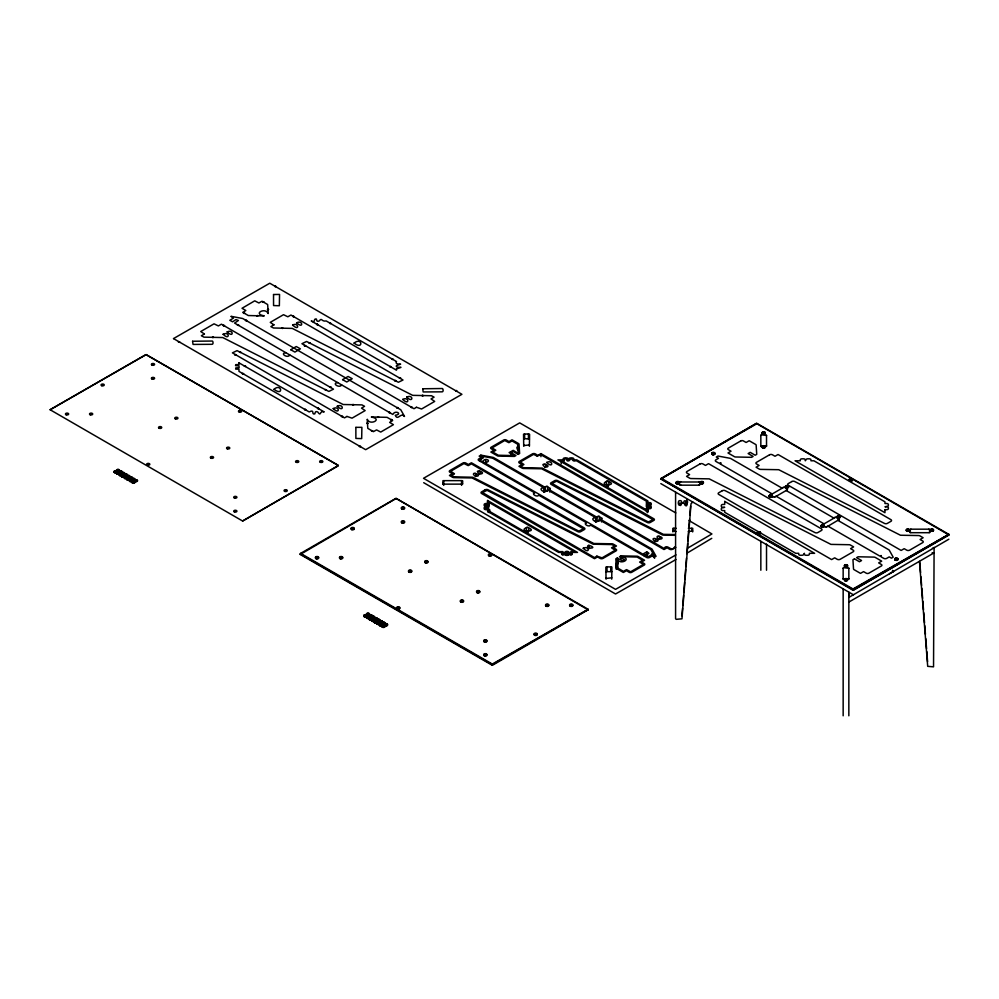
<?xml version="1.0" encoding="UTF-8"?>
<svg xmlns="http://www.w3.org/2000/svg" width="999" height="999" viewBox="0 0 999 999"><rect width="100%" height="100%" fill="white"/><g stroke="black" fill="none" stroke-linecap="round" stroke-linejoin="round"><path stroke-width="1.5" d="M567.27 553.321A1.811 1.049 0 0 0 569.08 554.37L570.454 554.37A1.811 1.049 0 0 0 572.265 553.321L572.265 552.41L577.497 552.41L487.587 500.499L487.587 503.521L486.001 503.521A1.811 1.049 0 0 0 484.178 504.57L484.178 505.357A1.811 1.049 0 0 0 486.001 506.406L487.587 506.406L486.001 506.793A1.811 1.049 0 0 0 484.178 507.842L484.178 508.628A1.811 1.049 0 0 0 486.001 509.677L487.587 509.677L487.587 511.388L558.628 552.41L561.588 552.41L561.588 553.321A1.811 1.049 0 0 0 563.411 554.37L564.772 554.37A1.811 1.049 0 0 0 566.583 553.321M570.904 555.269L570.754 551.748L574.213 551.623L488.948 502.397C490.846 506.168 484.877 502.647 485.551 505.407C486.575 506.256 490.084 504.408 488.948 507.03C477.197 510.689 493.693 505.744 488.948 512.537M646.478 502.847L649.862 503.558L649.687 504.67L646.403 504.757L646.278 506.393L649.6 506.693L649.887 507.717L646.478 507.979L646.478 509.89L561.226 460.664L561.226 463.761M647.839 503.996L647.839 500.899L576.798 459.89L573.838 459.89L573.838 458.966A1.811 1.049 0 0 0 572.027 457.917L570.666 457.917A1.811 1.049 0 0 0 568.843 458.966L568.169 459.89L568.169 458.966A1.811 1.049 0 0 0 566.346 457.917L564.984 457.917A1.811 1.049 0 0 0 563.174 458.966L563.174 459.89L557.942 459.89L647.839 511.788L647.839 508.766L649.437 508.766A1.811 1.049 0 0 0 651.248 507.717L651.248 506.93A1.811 1.049 0 0 0 649.437 505.894L647.839 505.894L649.437 505.494A1.811 1.049 0 0 0 651.248 504.445L651.248 503.658A1.811 1.049 0 0 0 649.437 502.609L647.839 502.609M848.838 596.078L848.838 595.404M526.66 530.619C524.95 524.662 530.944 527.197 528.021 532.167M606.743 484.39C605.169 478.184 610.926 481.268 608.279 486.026M682.542 608.341L681.855 615.821M682.767 605.469L683.566 595.392M683.791 592.519L684.577 582.454M684.802 579.582L685.589 569.505M685.814 566.633L686.5 558.004M686.837 553.696L687.624 543.618M687.849 540.746L688.636 530.681M688.873 527.809L689.547 519.18M689.884 514.86L690.559 506.231M660.863 479.283L660.988 478.484L756.668 423.239L948.813 534.328L853.009 588.973L852.746 590.109L660.938 479.07M910.988 532.455L909.839 532.217L910.589 529.183L929.22 529.183L929.982 532.217L928.82 532.455M546.94 491.033C540.809 490.322 550.124 480.282 547.052 491.246M545.454 491.396C543.706 492.769 537.387 488.211 543.806 487.712L543.806 492.345M565.222 553.371L562.986 553.421M570.891 553.371L568.668 553.421M588.124 548.588L588.811 545.104L589.485 548.588M598.776 520.966C592.644 520.754 601.873 509.89 598.888 521.178M597.277 521.391C595.192 522.552 589.273 518.056 595.641 517.632L595.641 522.265M646.153 555.307L646.84 551.823L647.514 555.307M681.156 503.796L678.895 503.796M686.825 503.796L684.577 503.796M775.012 496.728C774.163 497.814 768.905 495.017 771.016 494.33M782.816 487.524C783.915 486.338 788.798 489.148 786.837 489.835M826.86 526.573C825.761 527.784 820.791 524.9 822.851 524.263M834.652 517.445L835.813 517.17L839.335 519.68M770.341 495.029L783.491 487.437M774.35 497.34L787.512 489.747M822.177 524.95L835.326 517.357M826.185 527.272L839.335 519.443L838.661 519.767M243.906 313.486L244.28 312.737M257.055 316.159L257.442 315.409M275.175 286.75L275.549 286.001M317.07 324.825L317.445 324.076M330.07 323.664L330.444 322.914M304.995 409.99L305.382 409.228M318.007 408.828L318.381 408.067M378.009 417.495L378.384 416.733M389.173 412.812L389.548 412.063M391.171 420.167L391.546 419.405M397.19 408.179L397.577 407.43M456.056 391.183L456.431 390.434M588.024 609.54L492.182 664.672L300.274 553.921L300.624 553.384L492.32 664.06L492.182 665.234L300.299 554.495L300.299 553.571L395.991 498.326L588.111 609.29L492.32 664.06L492.02 665.184M948.713 534.453L852.871 589.585L660.988 478.846L661.313 478.296L852.996 588.973L853.333 590.259L949.013 534.977L757.155 423.901M679.944 481.993L699.6 481.993M660.689 479.083L756.355 423.426L756.992 423.976M605.894 571.628L611.888 571.665M760.838 445.766L761.325 446.428L766.558 445.791M680.007 485.177L699.537 485.177M910.139 532.704L929.669 532.704M686.837 501.473C679.395 497.252 688.798 514.71 686.837 499.5M523.713 444.855L524.2 445.529L529.47 444.917M692.769 502.047L691.021 503.708L681.98 618.806L676.261 619.33L675.586 618.768L675.586 492.157M50.262 409.827L242.595 521.016L338.174 465.871M529.433 439.173L524.2 438.524L523.713 439.198M766.558 435.439L761.325 434.802L760.838 435.464M672.901 530.993L676.098 531.543M492.632 665.172L588.074 609.802L396.166 498.451L300.249 554.457M848.875 568.306L843.568 567.669L843.156 568.331M929.819 529.707L928.82 529.17M679.857 505.319C677.697 505.969 677.672 499.512 680.294 500.611C683.603 500.424 679.894 509.777 679.857 503.134M606.893 485.676L608.104 485.926M423.701 482.692L615.546 593.993L675.961 559.515M442.769 483.466L443.256 484.14L462.112 484.128L462.562 483.491M660.826 483.603L853.483 594.83M606.043 577.722L606.518 578.396L611.8 577.784M587.999 610.114L587.999 609.178M843.156 578.633L843.643 579.295L848.875 578.658M853.321 590.084L948.813 534.79M145.704 354.72L50.05 409.777L146.266 354.558M285.789 352.647C279.308 353.284 287.924 358.853 289.797 354.957M337.625 382.567C331.168 383.291 339.81 388.761 341.633 384.89M545.691 486.613L544.767 487.15L493.693 457.654A2.048 1.174 0 0 0 492.869 457.367L480.869 455.144L479.158 456.131L481.393 457.417L478.821 458.903A2.048 1.174 0 0 0 478.821 460.564L481.206 461.95A2.048 1.174 0 0 0 483.703 462.125L482.654 462.787L534.815 492.894C530.556 493.693 537.425 497.764 538.836 495.217L586.65 522.827C582.392 523.601 589.26 527.697 590.659 525.137L642.819 555.257L643.793 554.695M452.472 473.701L449.425 475.462L452.609 477.297A2.048 1.174 0 0 0 453.983 477.634L472.09 477.959L577.922 531.693A2.048 1.174 0 0 0 580.719 531.643L584.278 529.595A2.048 1.174 0 0 0 584.278 527.922L471.416 462.762L468.369 464.523L465.796 463.037A2.048 1.174 0 0 0 462.912 463.037L449.9 470.541A2.048 1.174 0 0 0 449.9 472.215L452.472 473.701L452.472 476.785M646.153 552.222L642.819 554.145L484.577 462.787C493.444 461.263 484.552 456.918 483.141 461.388C472.352 459.428 489.285 458.529 481.093 456.131L481.093 459.215M511.001 452.659L513.086 451.448L518.069 454.32L519.605 453.434L519.043 444.293A2.048 1.174 0 0 0 518.444 443.506L512.05 439.822L508.991 441.583L506.268 439.997A1.811 1.049 0 0 0 503.696 439.997L491.171 447.227A1.811 1.049 0 0 0 491.171 448.713L493.906 450.287L490.859 452.048L497.252 455.744A2.048 1.174 0 0 0 498.613 456.093L514.435 456.418L515.984 455.532L511.001 452.659L511.001 455.744M540.934 453.608L537.887 455.369L535.314 453.883A2.048 1.174 0 0 0 532.43 453.883L519.418 461.388A2.048 1.174 0 0 0 519.418 463.061L521.99 464.535L518.943 466.296L522.115 468.144A2.048 1.174 0 0 0 523.501 468.481L541.608 468.793L647.439 522.539A2.048 1.174 0 0 0 650.237 522.489L653.796 520.429A2.048 1.174 0 0 0 653.796 518.768L540.934 453.608L540.934 456.693M547.052 486.613L550.337 488.399L548.788 489.473L596.603 517.07L597.527 516.545M526.66 527.534C516.708 531.68 539.41 532.554 528.021 527.534M606.743 481.293C596.952 486.076 619.542 485.726 608.104 481.293M660.826 478.958L756.493 423.926M598.888 516.545L602.172 518.319L600.611 519.393L651.698 548.888A2.048 1.174 0 0 1 652.197 549.363L656.056 556.281L654.345 557.267L652.122 555.981L649.562 557.454A2.048 1.174 0 0 1 646.653 557.467L644.28 556.093M720.866 463.061L719.779 463.686L771.94 493.806M588.124 545.491C584.602 549.138 599.038 548.713 589.485 545.491M617.37 557.966L615.821 558.853L616.395 567.994A2.048 1.174 0 0 0 616.995 568.781L623.388 572.477L626.435 570.716L629.17 572.29A1.811 1.049 0 0 0 631.73 572.29L644.255 565.059A1.811 1.049 0 0 0 644.255 563.573L641.533 562L644.58 560.239L638.186 556.543A2.048 1.174 0 0 0 636.813 556.206L620.991 555.869L619.455 556.768L624.425 559.64L622.34 560.839L617.37 557.966L617.906 564.023M615.821 563.498L617.981 562.961M674.812 546.815C671.128 552.947 667.519 542.981 664.01 548.414L551.972 483.379L556.605 481.181L662.674 535.039L674.525 535.314M675.774 547.377L672.527 549.25A2.048 1.174 0 0 1 669.63 549.25L667.07 547.777L664.01 549.537L551.148 484.365A2.048 1.174 0 0 1 551.148 482.704L554.707 480.644A2.048 1.174 0 0 1 557.504 480.594L663.348 534.34L674.662 534.54M675.961 554.882L615.546 589.36L423.514 478.296L519.692 422.889L675.786 512.924M687.886 548.001L711.925 533.953L689.098 520.604M687.886 552.634L711.763 538.336M880.906 555.606L879.944 556.156L827.784 526.048M889.46 573.788L893.468 571.478L892.544 570.392M848.838 597.427L948.85 539.21M848.838 602.072L934.102 552.847L932.104 552.847M523.713 446.278L523.551 434.165L528.908 433.891L529.595 434.29L529.395 446.278M442.769 484.39L442.982 480.656L462.05 480.631L462.724 480.981L462.525 484.39M680.819 484.952C679.407 486.101 678.608 480.894 680.856 481.643M698.688 481.643C700.961 480.894 700.224 486.038 698.726 484.952M763.898 447.714C764.722 447.902 762.624 445.866 763.748 447.939M702.01 483.266C699.6 482.617 703.708 482.292 702.047 483.429M606.043 579.145L605.844 567.157L606.518 566.758L611.9 567.07L611.713 579.145M688.348 528.271L692.744 528.321L692.657 531.918M610.751 571.515L610.751 566.87M787.274 487.549L786.35 487.387A1.361 0.787 0 0 1 786.35 485.951A1.361 0.787 0 0 1 788.398 486.625A1.361 0.787 0 0 1 786.35 487.312L787.1 486.625L787.362 487.362M770.579 496.628C771.34 495.841 770.241 497.402 771.053 496.628M850.973 480.694C850.998 481.143 850.486 478.983 850.761 480.544M759.165 533.703C760.763 532.28 756.68 533.104 759.128 533.541M839.098 517.47C840.721 516.246 836.825 516.57 838.86 517.332M822.864 526.848C824.6 525.674 820.479 526.023 822.789 526.685M907.629 530.669L908.541 530.344L907.229 530.681A1.361 0.787 0 0 1 907.192 529.358A1.361 0.787 0 0 1 909.24 530.032A1.361 0.787 0 0 1 907.192 530.719L908.203 531.143M845.753 566.396C848.338 565.958 843.668 565.571 846.24 566.67M931.692 530.669C932.829 529.932 931.056 531.356 932.179 530.669M846.215 580.581C846.99 579.445 844.804 580.194 846.003 580.631M896.565 560.039L895.678 559.827A1.361 0.787 0 0 1 895.666 558.429A1.361 0.787 0 0 1 897.714 559.103A1.361 0.787 0 0 1 895.666 559.79L897.002 559.74L896.14 560.239M488.948 511.063L559.19 551.623L562.961 551.623L562.961 555.269M565.222 555.269C561.538 550.124 572.34 549.962 568.631 555.269M848.738 594.255L848.838 593.656M678.121 483.216C676.485 482.679 678.309 483.004 677.672 483.653M242.732 520.966L338.336 465.472L146.179 354.682M759.252 533.516L758.678 533.703M908.041 530.981L907.279 530.606L908.079 530.794M526.972 531.83L527.947 531.98M701.91 483.466C699.412 483.304 704.045 482.542 701.673 483.653M846.203 566.895C847.676 565.459 844.018 566.833 846.066 566.733M853.208 590.284L852.622 590.234M262.712 302.098L264.011 301.873M267.345 309.69L268.644 309.465M245.442 320.567L246.753 320.354M223.239 325.711L224.55 325.499M237.412 325.199L238.724 324.987M292.757 316.558L294.068 316.333M178.384 342.095L179.683 341.883M212.163 337.412L213.474 337.2M281.581 328.259L282.892 328.047M239.51 352.31L240.821 352.098M234.79 355.02L236.101 354.807M309.028 343.156L310.339 342.932M304.308 345.866L305.619 345.654M244.33 366.283L245.642 366.071M242.32 373.801L243.631 373.576M391.82 359.315L393.131 359.103M389.81 366.82L391.121 366.608M329.832 387.25L331.144 387.025M325.112 389.96L326.423 389.747M399.35 378.097L400.661 377.872M394.63 380.806L395.941 380.582M352.56 404.857L353.871 404.632M421.978 395.704L423.276 395.479M341.383 416.558L342.682 416.346M410.901 407.405L412.2 407.192M366.795 423.426L368.107 423.214M371.428 431.019L372.739 430.806M359.265 446.528L360.577 446.316M713.461 454.582C712.499 453.746 714.347 453.384 713.111 454.37M549.712 488.936L549.712 492.02M561.226 460.664C566.396 463.199 562.749 457.654 566.346 458.703C566.933 459.902 566.495 461.75 569.243 460.664C573.189 455.132 570.566 462.762 576.236 460.664L646.478 501.223L646.478 504.32M672.901 531.918L672.789 528.359L676.098 528.271M688.348 531.543L692.657 530.993M932.454 548.214L934.102 548.214M263.898 315.921L248.301 315.534L242.794 312.35L245.829 310.527L242.02 308.279L254.733 300.836L258.878 302.984L262.05 301.236L267.657 304.533L268.232 313.424M371.553 416.97L387.1 417.345L392.657 420.542L389.622 422.377L393.431 424.675L380.719 432.067L376.573 429.907L373.389 431.668L367.794 428.359L367.207 419.48M513.898 455.619L498.314 455.232L492.782 452.048L495.816 450.224L492.02 447.914L504.72 440.522L508.878 442.682L512.05 440.934L517.644 444.218L518.231 453.121M621.54 556.668L637.075 557.042L642.657 560.239L639.61 562.075L643.418 564.373L630.631 571.79L626.56 569.605L623.388 571.366L617.794 568.069L617.207 559.178L617.544 569.305M274.713 286.263L276.011 286.488M329.608 323.177L330.919 323.401M316.608 324.338L317.919 324.563M243.444 312.999L244.755 313.211M256.593 315.672L257.904 315.896M455.594 390.696L456.905 390.921M396.728 407.692L398.039 407.917M388.698 412.325L390.01 412.55M377.547 417.008L378.858 417.22M390.696 419.68L392.008 419.892M317.532 408.341L318.843 408.554M304.533 409.503L305.844 409.715M231.256 316.346L242.732 318.519L400.749 409.74L404.508 416.371M687.799 502.035L685.876 502.035L685.876 505.319M910.988 529.17L910.027 529.732M524.587 433.966L524.637 438.623M566.096 551.573L566.183 554.707M673.826 528.246L673.863 531.356M781.892 488.049L730.806 458.566A2.048 1.174 0 0 0 729.994 458.279L717.994 456.043L716.283 457.03L718.518 458.316L715.946 459.802A2.048 1.174 0 0 0 715.946 461.476L718.331 462.849A2.048 1.174 0 0 0 720.828 463.024M785.913 490.372L833.728 517.981M837.736 520.292L888.823 549.787A2.048 1.174 0 0 1 889.322 550.262L893.181 557.192L891.47 558.179L889.235 556.893L886.687 558.366A2.048 1.174 0 0 1 883.778 558.366L881.405 557.005A2.048 1.174 0 0 1 881.081 555.556M775.948 496.116L823.775 523.726M892.582 571.141L893.468 571.665M516.845 447.215L518.444 448.139A2.048 1.174 0 0 1 519.043 448.938L519.33 453.496M544.892 464.335C551.898 465.784 545.304 469.168 543.169 465.259C541.308 463.836 548.526 462.787 544.892 467.432M516.995 448.426L517.744 450.062M518.069 453.209L513.211 450.349L509.09 452.584L514.048 455.532M659.003 536.338C666.071 537.887 659.253 541.183 657.03 537.2C656.405 535.252 662 535.601 659.003 539.435M268.082 313.511C265.547 307.03 252.36 313.786 264.061 315.834M654.994 538.661C662.025 540.122 655.319 543.531 653.134 539.56C651.947 537.762 658.291 537.649 654.994 541.745M543.806 487.712L492.669 458.179L481.243 456.043L481.243 459.128M595.641 517.632L547.827 490.022L544.767 491.783L544.767 487.15M647.514 552.222L648.95 553.296L645.154 555.481L647.964 557.017L651.498 554.77L654.345 556.156M231.094 316.433L233.504 318.082L229.795 320.317L232.667 321.815L235.926 319.568L238.399 320.492L234.59 323.089L392.832 414.448C395.154 409.515 403.072 414.173 395.254 415.272C397.777 421.303 400.936 411.788 404.358 416.458M479.395 471.178C486.363 472.589 479.832 476.036 477.659 472.09C475.861 470.654 482.954 469.642 479.395 474.263M621.378 556.768C633.091 558.416 619.979 565.746 617.37 559.078M475.387 473.489C482.467 475.112 475.586 478.246 473.401 474.35C472.839 472.402 478.309 472.752 475.387 476.585M371.391 417.07C383.191 419.056 369.805 425.936 367.37 419.38M146.316 354.732L338.261 465.384M537.15 456.068L533.603 454.358L520.379 461.95L523.913 464.535L520.866 466.296L523.476 467.694L542.27 468.094L648.339 521.953L653.021 519.68L540.934 454.72L537.212 456.156M686.837 502.597L686.837 501.248M654.507 556.068L650.786 549.475L599.65 519.955L596.603 521.715L596.603 517.07M653.646 556.593L654.607 558.316M422.44 395.217L422.814 395.966M392.282 358.828L392.669 359.59M399.812 377.61L400.187 378.359M411.363 406.918L411.738 407.679M390.272 366.333L390.659 367.095M395.092 380.319L395.467 381.069M371.903 430.532L372.277 431.293M367.27 422.939L367.644 423.701M353.022 404.37L353.409 405.119M309.49 342.669L309.877 343.419M330.294 386.763L330.681 387.512M359.727 446.041L360.102 446.803M293.231 316.071L293.606 316.82M341.845 416.071L342.22 416.833M304.77 345.379L305.145 346.141M325.574 389.473L325.961 390.234M282.043 327.772L282.417 328.534M267.807 309.203L268.182 309.952M263.174 301.611L263.549 302.36M245.904 320.08L246.278 320.841M237.874 324.712L238.249 325.474M239.972 351.823L240.359 352.585M244.792 365.796L245.18 366.558M223.714 325.224L224.088 325.974M235.252 354.533L235.639 355.294M242.782 373.314L243.157 374.063M212.637 336.925L213.012 337.687M178.846 341.608L179.221 342.37M919.792 562.387L920.591 572.452M920.928 576.773L921.602 585.402M921.827 588.274L922.614 598.339M922.839 601.223L923.526 609.852M923.75 612.724L924.537 622.789M924.762 625.661L925.436 634.29M925.773 638.611L926.572 648.676M926.797 651.548L927.584 661.625M919.455 561.351L927.696 666.333L933.541 666.845L934.102 547.365M615.896 564.635L616.183 569.205M517.957 453.359L518.019 454.458M948.688 534.09L948.688 535.027M848.838 568.056L848.838 579.37M848.838 592.182L848.838 715.796M843.156 568.056L843.156 579.37M843.156 588.873L843.156 715.796M766.52 435.189L766.52 446.503M766.52 544.068L766.52 570.242M760.838 435.189L760.838 446.503M760.838 541.308L760.838 570.242M691.695 528.271L691.695 531.356M685.526 503.134L685.526 505.319M680.194 503.134L680.194 505.319M647.839 508.766L647.839 511.863M647.452 507.979L647.452 512.624M646.478 508.541L646.478 511.625M620.991 555.869L620.991 558.965M607.005 566.87L607.005 571.515M601.535 518.856L601.535 521.953M571.865 551.623L571.865 554.707M567.669 551.623L567.669 554.707M567.27 555.494L567.27 552.41L566.583 552.41L566.583 555.494M561.987 551.623L561.987 554.707M528.434 434.016L528.434 438.648M488.948 502.397L488.948 505.482M487.987 505.619L487.987 508.703M487.987 508.891L487.987 511.988M487.587 500.499L487.587 505.132M485.701 459.902L485.701 462.999M480.869 455.144L480.869 458.229M461.563 480.744L461.563 485.377M443.731 480.744L443.731 485.377M651.86 553.621A2.048 1.174 0 0 1 652.16 553.933M644.268 556.093A2.048 1.174 0 0 1 643.955 554.657M238.961 362.837L239.036 364.56L235.764 364.647L235.552 365.659L238.961 365.921L239.148 367.694L235.764 367.932L235.689 369.118L238.961 369.193L238.961 371.366L309.203 411.925C315.172 408.841 310.951 414.972 314.785 413.886C315.384 412.699 314.922 410.839 317.682 411.925C321.478 417.295 319.056 410.289 324.213 411.925L238.961 362.837M396.491 368.843L396.491 370.192L311.238 320.979C316.159 323.489 312.949 318.119 316.358 319.006C316.858 320.242 316.533 322.04 319.255 320.979C321.94 317.058 321.316 322.003 326.248 320.979L396.491 361.526C393.893 366.221 407.005 362.187 396.491 365.572C394.642 369.043 407.417 365.534 396.491 368.843M724.712 501.398L724.712 504.42L723.126 504.42A1.811 1.049 0 0 0 721.303 505.469L721.303 506.256A1.811 1.049 0 0 0 723.126 507.305L724.712 507.305L723.126 507.704A1.811 1.049 0 0 0 721.303 508.753L721.303 509.54A1.811 1.049 0 0 0 723.126 510.589L724.712 510.589L724.712 512.3L795.753 553.309L798.713 553.309L798.713 554.233A1.811 1.049 0 0 0 800.536 555.282L801.897 555.282A1.811 1.049 0 0 0 803.708 554.233L804.395 553.309L804.395 554.233A1.811 1.049 0 0 0 806.205 555.282L807.567 555.282A1.811 1.049 0 0 0 809.39 554.233L809.39 553.309L814.622 553.309L724.712 501.398M884.964 509.677L884.964 512.699L795.054 460.789L800.286 460.789L800.286 459.865A1.811 1.049 0 0 1 802.11 458.816L803.471 458.816A1.811 1.049 0 0 1 805.281 459.865L805.281 460.789L805.968 459.865A1.811 1.049 0 0 1 807.779 458.816L809.14 458.816A1.811 1.049 0 0 1 810.963 459.865L810.963 460.789L813.923 460.789L884.964 501.81L884.964 503.508L886.563 503.508A1.811 1.049 0 0 1 888.373 504.557L888.373 505.344A1.811 1.049 0 0 1 886.563 506.393L884.964 506.793L886.563 506.793A1.811 1.049 0 0 1 888.373 507.842L888.373 508.628A1.811 1.049 0 0 1 886.563 509.677L884.964 509.677M682.517 502.972L683.191 503.046L682.529 502.922M66.384 413.998L67.745 414.023L66.384 413.973M90.447 413.998L91.808 414.023L90.447 413.973M101.973 384.927L103.322 384.977L101.985 384.865M152.323 364.385L153.684 364.435L152.335 364.323M152.323 378.271L153.684 378.334L152.347 378.196M147.565 464.273L148.926 464.323L147.577 464.21M159.453 427.485L160.814 427.51L159.453 427.485M175.674 418.119L177.035 418.144L175.674 418.119M211.288 457.405L212.65 457.455L211.301 457.342M227.51 448.039L228.858 448.064L227.51 448.039M239.398 411.251L240.759 411.276L239.398 411.251M234.64 497.24L236.001 497.277L234.64 497.24M234.64 511.138L236.001 511.163L234.64 511.138M284.99 490.596L286.351 490.646L285.002 490.534M296.516 461.526L297.877 461.55L296.516 461.501M320.579 461.526L321.94 461.55L320.592 461.501M204.408 334.003L201.361 335.764L203.983 337.15L222.765 337.55L328.871 391.433L333.504 389.16L221.428 324.176L218.381 325.936L214.036 323.826L200.737 331.531L204.408 334.003M273.926 324.85L270.879 326.611L273.501 327.997L292.282 328.396L398.389 382.267L403.022 380.007L290.946 315.022L287.837 316.783L283.516 314.685L270.254 322.365L273.926 324.85M274.001 389.335C284.091 396.803 281.431 382.679 274.013 389.298M290.771 349.737L294.905 352.085L300.399 348.851L296.266 346.528L290.771 349.737M342.595 379.657L346.74 382.005L352.222 378.733L348.089 376.461L342.607 379.62M346.878 416.471L344.505 417.882L232.442 352.859L237.063 350.624L343.169 404.508L361.95 404.895L364.573 406.293L361.538 408.129L365.147 410.577L352.048 418.156L346.903 416.408M354.083 343.107C363.611 350.649 362.475 336.401 354.096 343.069M416.396 407.317L414.023 408.728L301.96 343.706L306.581 341.471L412.687 395.342L431.468 395.741L434.09 397.14L431.044 398.938L434.69 401.411L421.566 409.003L416.421 407.242M192.582 341.283L193.057 344.418L211.576 344.318C213.786 345.154 213.324 339.96 211.576 341.046L192.595 341.246M273.526 294.555L273.564 305.557L279.358 305.744L279.545 294.43L273.539 294.505M316.371 558.316C318.169 559.39 317.345 556.655 316.383 558.279M340.447 558.316L341.795 558.354L340.447 558.279M340.447 557.942L341.795 557.979L340.447 557.904M355.856 427.422L355.881 438.424L361.675 438.611L361.888 427.335L355.881 427.335M351.96 529.245C354.033 529.158 352.435 528.696 351.96 529.245M402.31 508.703C404.47 510.052 402.722 506.78 402.322 508.653M402.31 522.589C404.158 523.688 403.234 521.016 402.322 522.552M397.552 608.591L398.913 608.628L397.565 608.553M397.552 608.216L398.913 608.304L397.59 608.141M422.714 388.811L423.189 391.945L441.708 391.845C443.968 392.607 443.256 387.525 441.795 388.524L422.727 388.773M409.453 571.803C411.713 573.001 409.602 570.054 409.478 571.715M425.661 562.437C428.009 563.873 426.398 560.127 425.699 562.362M461.288 601.723C463.686 601.66 461.376 601.098 461.288 601.685M477.497 592.357C479.445 593.443 478.284 590.734 477.51 592.32M489.385 555.569C491.858 556.893 490.134 554.083 489.423 555.494M484.64 641.57L485.989 641.645L484.665 641.483M484.64 641.196L485.989 641.233L484.64 641.196M484.64 655.456L485.989 655.544L484.665 655.381M484.64 655.094L485.989 655.132L484.64 655.044M534.989 634.914C537.687 636.326 534.727 632.904 534.989 634.914M546.503 605.844C548.963 607.255 547.29 604.22 546.515 605.806M570.579 605.844C572.939 605.756 570.791 605.232 570.579 605.806A1.586 0.912 0 0 1 570.454 604.158A1.586 0.912 0 0 1 572.839 604.957A1.586 0.912 0 0 1 570.454 605.756M762.999 433.603C765.222 434.99 763.336 431.618 763.011 433.566M758.241 533.503L759.602 533.541L758.253 533.454A1.361 0.787 0 0 1 758.241 532.105A1.361 0.787 0 0 1 760.289 532.779A1.361 0.787 0 0 1 758.241 533.466M821.965 526.635L823.326 526.673L821.977 526.598M838.186 517.27L839.547 517.307L838.198 517.232M845.329 566.47L845.316 566.52A1.361 0.787 0 0 0 847.364 565.759A1.361 0.787 0 0 0 845.316 565.072A1.361 0.787 0 0 0 845.316 566.433M845.329 580.369L845.316 580.407A1.361 0.787 0 0 0 847.352 579.732A1.361 0.787 0 0 0 845.441 578.933A1.361 0.787 0 0 0 845.204 580.282M895.678 559.452L897.027 559.54L895.703 559.378M173.514 338.599L365.659 449.687L461.925 394.305L269.78 283.216L173.526 338.574M223.114 334.253C229.633 341.121 230.257 330.969 223.114 334.253M227.123 331.943C234.216 338.761 233.516 328.584 227.123 331.943M292.632 325.1C300.025 332.08 298.576 321.603 292.632 325.1M296.641 322.789C303.733 329.67 302.984 319.418 296.641 322.789M333.204 408.579C340.247 415.447 339.648 405.207 333.204 408.579M337.225 406.256C344.118 413.099 343.781 402.947 337.225 406.256M402.722 399.425C409.827 406.331 409.128 395.979 402.722 399.425M406.743 397.103C413.236 403.921 413.836 394.006 406.78 397.028M454.395 473.701L451.348 475.462L453.971 476.848L472.764 477.247L578.821 531.106L583.503 528.833L471.416 463.873L468.244 465.621L463.973 463.548L450.724 471.228L454.395 473.701M546.64 462.487C554.045 469.343 552.684 459.041 546.64 462.487M583.204 548.276C589.984 555.019 589.897 545.192 583.241 548.201M596.878 556.131L594.492 557.579L482.455 492.532L487.087 490.334L593.156 544.193L611.95 544.592L614.56 545.991L611.525 547.827L615.197 550.224L602.047 557.854L596.878 556.131M426.998 562.225L425.699 562.225L426.973 562.262M485.189 489.797L481.63 491.858A2.048 1.174 0 0 0 481.63 493.531L594.492 558.691L597.552 556.93L600.112 558.404A2.048 1.174 0 0 0 603.009 558.404L616.008 550.899A2.048 1.174 0 0 0 616.008 549.238L613.448 547.752L616.495 545.991L613.311 544.155A2.048 1.174 0 0 0 611.925 543.806L593.831 543.493L487.987 489.747A2.048 1.174 0 0 0 485.189 489.797M700.037 463.936L687.025 471.453A2.048 1.174 0 0 0 687.025 473.114L689.597 474.6L686.55 476.361L689.722 478.196A2.048 1.174 0 0 0 691.108 478.546L709.215 478.858L815.047 532.604A2.048 1.174 0 0 0 817.844 532.554L821.403 530.494A2.048 1.174 0 0 0 821.403 528.821L708.541 463.661L705.494 465.422L702.921 463.936A2.048 1.174 0 0 0 700.037 463.936M740.821 440.909L728.296 448.139A1.811 1.049 0 0 0 728.296 449.612L731.031 451.198L727.984 452.959L734.365 456.643A2.048 1.174 0 0 0 735.739 456.993L751.56 457.317L753.109 456.431L748.126 453.558L750.212 452.347L755.194 455.232L756.73 454.333L756.156 445.204A2.048 1.174 0 0 0 755.569 444.405L749.175 440.721L746.116 442.482L743.393 440.909A1.811 1.049 0 0 0 740.821 440.909M769.555 454.782L756.543 462.287A2.048 1.174 0 0 0 756.543 463.961L759.115 465.447L756.068 467.207L759.24 469.043A2.048 1.174 0 0 0 760.626 469.393L778.733 469.705L884.565 523.451A2.048 1.174 0 0 0 887.362 523.389L890.921 521.341A2.048 1.174 0 0 0 890.921 519.667L778.059 454.508L775.012 456.268L772.439 454.782A2.048 1.174 0 0 0 769.555 454.782M722.314 490.709L718.756 492.757A2.048 1.174 0 0 0 718.756 494.43L831.618 559.59L834.677 557.829L837.237 559.315A2.048 1.174 0 0 0 840.134 559.315L853.134 551.81A2.048 1.174 0 0 0 853.134 550.137L850.561 548.651L853.621 546.89L850.436 545.054A2.048 1.174 0 0 0 849.05 544.717L830.956 544.393L725.112 490.646A2.048 1.174 0 0 0 722.314 490.709M791.832 481.543L788.273 483.603A2.048 1.174 0 0 0 788.273 485.277L901.135 550.437L904.182 548.676L906.755 550.162A2.048 1.174 0 0 0 909.652 550.162L922.651 542.644A2.048 1.174 0 0 0 922.651 540.983L920.079 539.497L923.138 537.737L919.954 535.901A2.048 1.174 0 0 0 918.568 535.551L900.461 535.239L794.63 481.493A2.048 1.174 0 0 0 791.832 481.543M854.482 558.866L852.946 559.765L853.521 568.893A2.048 1.174 0 0 0 854.12 569.692L860.514 573.376L863.561 571.615L866.283 573.189A1.811 1.049 0 0 0 868.855 573.189L881.38 565.958A1.811 1.049 0 0 0 881.38 564.485L878.645 562.899L881.705 561.138L875.311 557.454A2.048 1.174 0 0 0 873.938 557.105L858.116 556.78L856.58 557.667L861.55 560.539L859.465 561.75L854.482 558.866M90.235 414.785A1.586 0.912 0 0 0 92.707 414.086A1.586 0.912 0 0 0 90.434 413.199A1.586 0.912 0 0 0 90.235 414.785M66.171 414.785A1.586 0.912 0 0 0 68.644 414.086A1.586 0.912 0 0 0 66.371 413.199A1.586 0.912 0 0 0 66.171 414.785M296.403 462.35A1.586 0.912 0 0 0 298.788 461.55A1.586 0.912 0 0 0 296.403 460.751A1.586 0.912 0 0 0 296.403 462.35M320.367 462.312A1.586 0.912 0 0 0 322.839 461.613A1.586 0.912 0 0 0 320.567 460.726A1.586 0.912 0 0 0 320.367 462.312M152.21 365.197A1.586 0.912 0 0 0 154.583 364.41A1.586 0.912 0 0 0 152.21 363.611A1.586 0.912 0 0 0 152.21 365.197M152.11 379.058A1.586 0.912 0 0 0 154.583 378.371A1.586 0.912 0 0 0 152.31 377.472A1.586 0.912 0 0 0 152.11 379.058M101.761 385.714A1.586 0.912 0 0 0 104.233 385.015A1.586 0.912 0 0 0 101.948 384.128A1.586 0.912 0 0 0 101.761 385.714M175.462 418.906A1.586 0.912 0 0 0 177.934 418.206A1.586 0.912 0 0 0 175.662 417.32A1.586 0.912 0 0 0 175.462 418.906M159.241 428.271A1.586 0.912 0 0 0 161.726 427.572A1.586 0.912 0 0 0 159.44 426.685A1.586 0.912 0 0 0 159.241 428.271M227.297 448.826A1.586 0.912 0 0 0 229.77 448.139A1.586 0.912 0 0 0 227.485 447.24A1.586 0.912 0 0 0 227.297 448.826M211.176 458.229A1.586 0.912 0 0 0 213.561 457.43A1.586 0.912 0 0 0 211.176 456.63A1.586 0.912 0 0 0 211.176 458.229M284.877 491.421A1.586 0.912 0 0 0 287.262 490.621A1.586 0.912 0 0 0 284.877 489.822A1.586 0.912 0 0 0 284.877 491.421M234.528 498.064A1.586 0.912 0 0 0 236.913 497.277A1.586 0.912 0 0 0 234.528 496.478A1.586 0.912 0 0 0 234.528 498.064M234.528 511.963A1.586 0.912 0 0 0 236.913 511.163A1.586 0.912 0 0 0 234.528 510.377A1.586 0.912 0 0 0 234.528 511.963M239.285 412.075A1.586 0.912 0 0 0 241.671 411.276A1.586 0.912 0 0 0 239.285 410.489A1.586 0.912 0 0 0 239.285 412.075M147.352 465.059A1.586 0.912 0 0 0 149.825 464.36A1.586 0.912 0 0 0 147.552 463.474A1.586 0.912 0 0 0 147.352 465.059M114.66 472.477A1.361 0.787 0 0 0 116.783 471.878A1.361 0.787 0 0 0 114.835 471.116A1.361 0.787 0 0 0 114.66 472.477M114.535 472.589A1.586 0.912 0 0 0 117.008 471.89A1.586 0.912 0 0 0 114.735 471.004A1.586 0.912 0 0 0 114.535 472.589M117.108 474.063A1.586 0.912 0 0 0 119.58 473.376A1.586 0.912 0 0 0 117.295 472.477A1.586 0.912 0 0 0 117.108 474.063M117.233 473.963A1.361 0.787 0 0 0 119.356 473.364A1.361 0.787 0 0 0 117.395 472.602A1.361 0.787 0 0 0 117.233 473.963M119.668 475.549A1.586 0.912 0 0 0 122.153 474.862A1.586 0.912 0 0 0 119.868 473.963A1.586 0.912 0 0 0 119.668 475.549M119.805 475.449A1.361 0.787 0 0 0 121.928 474.85A1.361 0.787 0 0 0 119.967 474.088A1.361 0.787 0 0 0 119.805 475.449M122.24 477.035A1.586 0.912 0 0 0 124.713 476.336A1.586 0.912 0 0 0 122.44 475.449A1.586 0.912 0 0 0 122.24 477.035M122.365 476.923A1.361 0.787 0 0 0 124.488 476.336A1.361 0.787 0 0 0 122.54 475.561A1.361 0.787 0 0 0 122.365 476.923M124.813 478.521A1.586 0.912 0 0 0 127.285 477.822A1.586 0.912 0 0 0 125.012 476.935A1.586 0.912 0 0 0 124.813 478.521M124.937 478.409A1.361 0.787 0 0 0 127.06 477.809A1.361 0.787 0 0 0 125.112 477.047A1.361 0.787 0 0 0 124.937 478.409M127.385 479.995A1.586 0.912 0 0 0 129.858 479.308A1.586 0.912 0 0 0 127.572 478.421A1.586 0.912 0 0 0 127.385 479.995M127.51 479.895A1.361 0.787 0 0 0 129.633 479.295A1.361 0.787 0 0 0 127.672 478.533A1.361 0.787 0 0 0 127.51 479.895M129.945 481.481A1.586 0.912 0 0 0 132.43 480.794A1.586 0.912 0 0 0 130.145 479.895A1.586 0.912 0 0 0 129.945 481.481M130.07 481.381A1.361 0.787 0 0 0 132.193 480.781A1.361 0.787 0 0 0 130.245 480.019A1.361 0.787 0 0 0 130.07 481.381M132.617 483.004A1.586 0.912 0 0 0 135.002 482.205A1.586 0.912 0 0 0 132.617 481.418A1.586 0.912 0 0 0 132.617 483.004M132.642 482.854A1.361 0.787 0 0 0 134.765 482.267A1.361 0.787 0 0 0 132.817 481.506A1.361 0.787 0 0 0 132.642 482.854M117.108 471.103A1.586 0.912 0 0 0 119.58 470.404A1.586 0.912 0 0 0 117.295 469.518A1.586 0.912 0 0 0 117.108 471.103M117.233 470.991A1.361 0.787 0 0 0 119.356 470.404A1.361 0.787 0 0 0 117.395 469.63A1.361 0.787 0 0 0 117.233 470.991M119.668 472.589A1.586 0.912 0 0 0 122.153 471.89A1.586 0.912 0 0 0 119.868 471.004A1.586 0.912 0 0 0 119.668 472.589M119.805 472.477A1.361 0.787 0 0 0 121.928 471.878A1.361 0.787 0 0 0 119.967 471.116A1.361 0.787 0 0 0 119.805 472.477M122.24 474.063A1.586 0.912 0 0 0 124.713 473.376A1.586 0.912 0 0 0 122.44 472.477A1.586 0.912 0 0 0 122.24 474.063M122.365 473.963A1.361 0.787 0 0 0 124.488 473.364A1.361 0.787 0 0 0 122.54 472.602A1.361 0.787 0 0 0 122.365 473.963M124.813 475.549A1.586 0.912 0 0 0 127.285 474.862A1.586 0.912 0 0 0 125.012 473.963A1.586 0.912 0 0 0 124.813 475.549M124.937 475.449A1.361 0.787 0 0 0 127.06 474.85A1.361 0.787 0 0 0 125.112 474.088A1.361 0.787 0 0 0 124.937 475.449M127.385 477.035A1.586 0.912 0 0 0 129.858 476.336A1.586 0.912 0 0 0 127.572 475.449A1.586 0.912 0 0 0 127.385 477.035M127.51 476.923A1.361 0.787 0 0 0 129.633 476.336A1.361 0.787 0 0 0 127.672 475.561A1.361 0.787 0 0 0 127.51 476.923M130.045 478.558A1.586 0.912 0 0 0 132.43 477.759A1.586 0.912 0 0 0 130.045 476.96A1.586 0.912 0 0 0 130.045 478.558M130.07 478.409A1.361 0.787 0 0 0 132.193 477.809A1.361 0.787 0 0 0 130.245 477.047A1.361 0.787 0 0 0 130.07 478.409M132.517 479.995A1.586 0.912 0 0 0 134.99 479.308A1.586 0.912 0 0 0 132.717 478.421A1.586 0.912 0 0 0 132.517 479.995M132.642 479.895A1.361 0.787 0 0 0 134.765 479.295A1.361 0.787 0 0 0 132.817 478.533A1.361 0.787 0 0 0 132.642 479.895M135.09 481.481A1.586 0.912 0 0 0 137.562 480.794A1.586 0.912 0 0 0 135.277 479.895A1.586 0.912 0 0 0 135.09 481.481M135.215 481.381A1.361 0.787 0 0 0 137.338 480.781A1.361 0.787 0 0 0 135.377 480.019A1.361 0.787 0 0 0 135.215 481.381M364.623 616.957A1.586 0.912 0 0 0 367.008 616.158A1.586 0.912 0 0 0 364.623 615.359A1.586 0.912 0 0 0 364.623 616.957M364.735 616.283A1.361 0.787 0 0 0 366.783 615.596A1.361 0.787 0 0 0 364.735 614.922A1.361 0.787 0 0 0 364.735 616.283M364.735 616.658A1.361 0.787 0 0 0 366.783 615.971A1.361 0.787 0 0 0 364.735 615.284A1.361 0.787 0 0 0 364.735 616.658M364.623 616.395A1.586 0.912 0 0 0 367.008 615.596A1.586 0.912 0 0 0 364.623 614.81A1.586 0.912 0 0 0 364.623 616.395M367.195 618.431A1.586 0.912 0 0 0 369.58 617.644A1.586 0.912 0 0 0 367.195 616.845A1.586 0.912 0 0 0 367.195 618.431M367.307 617.769A1.361 0.787 0 0 0 369.355 617.082A1.361 0.787 0 0 0 367.307 616.408A1.361 0.787 0 0 0 367.307 617.769M367.307 618.131A1.361 0.787 0 0 0 369.355 617.457A1.361 0.787 0 0 0 367.307 616.77A1.361 0.787 0 0 0 367.307 618.131M367.195 617.882A1.586 0.912 0 0 0 369.58 617.082A1.586 0.912 0 0 0 367.195 616.283A1.586 0.912 0 0 0 367.195 617.882M369.767 619.917A1.586 0.912 0 0 0 372.14 619.118A1.586 0.912 0 0 0 369.767 618.331A1.586 0.912 0 0 0 369.767 619.917M369.88 619.243A1.361 0.787 0 0 0 371.915 618.568A1.361 0.787 0 0 0 369.88 617.882A1.361 0.787 0 0 0 369.88 619.243M369.88 619.617A1.361 0.787 0 0 0 371.915 618.943A1.361 0.787 0 0 0 369.88 618.256A1.361 0.787 0 0 0 369.88 619.617M369.767 619.368A1.586 0.912 0 0 0 372.14 618.568A1.586 0.912 0 0 0 369.767 617.769A1.586 0.912 0 0 0 369.767 619.368M372.327 621.403A1.586 0.912 0 0 0 374.712 620.604A1.586 0.912 0 0 0 372.327 619.817A1.586 0.912 0 0 0 372.327 621.403M372.44 620.729A1.361 0.787 0 0 0 374.488 620.054A1.361 0.787 0 0 0 372.44 619.368A1.361 0.787 0 0 0 372.44 620.729M372.327 621.053A1.361 0.787 0 0 0 374.475 620.504A1.361 0.787 0 0 0 372.565 619.705A1.361 0.787 0 0 0 372.327 621.053M372.327 620.841A1.586 0.912 0 0 0 374.712 620.054A1.586 0.912 0 0 0 372.327 619.255A1.586 0.912 0 0 0 372.327 620.841M374.9 622.889A1.586 0.912 0 0 0 377.285 622.09A1.586 0.912 0 0 0 374.9 621.291A1.586 0.912 0 0 0 374.9 622.889M375.012 622.215A1.361 0.787 0 0 0 377.06 621.528A1.361 0.787 0 0 0 375.012 620.854A1.586 0.912 0 0 0 374.9 622.327A1.586 0.912 0 0 0 377.285 621.528A1.586 0.912 0 0 0 374.9 620.741A1.361 0.787 0 0 0 375.012 622.215M374.9 622.539A1.361 0.787 0 0 0 377.048 621.99A1.361 0.787 0 0 0 375.137 621.191A1.361 0.787 0 0 0 374.9 622.539M377.472 624.363A1.586 0.912 0 0 0 379.857 623.576A1.586 0.912 0 0 0 377.472 622.777A1.586 0.912 0 0 0 377.472 624.363M377.46 623.651A1.361 0.787 0 0 0 379.62 623.101A1.361 0.787 0 0 0 377.709 622.302A1.361 0.787 0 0 0 377.46 623.651M377.46 624.025A1.361 0.787 0 0 0 379.62 623.463A1.361 0.787 0 0 0 377.709 622.664A1.361 0.787 0 0 0 377.46 624.025M377.472 623.813A1.586 0.912 0 0 0 379.857 623.014A1.586 0.912 0 0 0 377.472 622.227A1.586 0.912 0 0 0 377.472 623.813M379.895 625.799A1.586 0.912 0 0 0 382.417 625.149A1.586 0.912 0 0 0 380.182 624.213A1.586 0.912 0 0 0 379.895 625.799M380.144 625.174A1.361 0.787 0 0 0 382.192 624.5A1.361 0.787 0 0 0 380.144 623.813A1.586 0.912 0 0 0 380.032 625.299A1.586 0.912 0 0 0 382.417 624.5A1.586 0.912 0 0 0 380.032 623.701A1.361 0.787 0 0 0 380.144 625.174M380.144 625.549A1.361 0.787 0 0 0 382.192 624.875A1.361 0.787 0 0 0 380.144 624.188A1.361 0.787 0 0 0 380.144 625.549M382.605 627.335A1.586 0.912 0 0 0 384.99 626.535A1.586 0.912 0 0 0 382.605 625.749A1.586 0.912 0 0 0 382.605 627.335M382.605 626.623A1.361 0.787 0 0 0 384.752 626.061A1.361 0.787 0 0 0 382.842 625.262A1.361 0.787 0 0 0 382.605 626.623M382.605 626.985A1.361 0.787 0 0 0 384.752 626.435A1.361 0.787 0 0 0 382.842 625.636A1.361 0.787 0 0 0 382.605 626.985M382.605 626.773A1.586 0.912 0 0 0 384.99 625.986A1.586 0.912 0 0 0 382.605 625.187A1.586 0.912 0 0 0 382.605 626.773M367.195 615.471A1.586 0.912 0 0 0 369.58 614.672A1.586 0.912 0 0 0 367.195 613.873A1.586 0.912 0 0 0 367.195 615.471M367.307 614.797A1.361 0.787 0 0 0 369.355 614.123A1.361 0.787 0 0 0 367.307 613.436A1.361 0.787 0 0 0 367.307 614.797M367.307 615.172A1.361 0.787 0 0 0 369.355 614.485A1.361 0.787 0 0 0 367.307 613.811A1.361 0.787 0 0 0 367.307 615.172M367.195 614.909A1.586 0.912 0 0 0 369.58 614.123A1.586 0.912 0 0 0 367.195 613.324A1.586 0.912 0 0 0 367.195 614.909M369.767 616.957A1.586 0.912 0 0 0 372.14 616.158A1.586 0.912 0 0 0 369.767 615.359A1.586 0.912 0 0 0 369.767 616.957M369.88 616.283A1.361 0.787 0 0 0 371.915 615.596A1.361 0.787 0 0 0 369.88 614.922A1.361 0.787 0 0 0 369.88 616.283M369.88 616.658A1.361 0.787 0 0 0 371.915 615.971A1.361 0.787 0 0 0 369.88 615.284A1.361 0.787 0 0 0 369.88 616.658M369.767 616.395A1.586 0.912 0 0 0 372.14 615.596A1.586 0.912 0 0 0 369.767 614.81A1.586 0.912 0 0 0 369.767 616.395M372.327 618.431A1.586 0.912 0 0 0 374.712 617.644A1.586 0.912 0 0 0 372.327 616.845A1.586 0.912 0 0 0 372.327 618.431M372.327 617.719A1.361 0.787 0 0 0 374.475 617.17A1.361 0.787 0 0 0 372.565 616.371A1.361 0.787 0 0 0 372.327 617.719M372.327 618.094A1.361 0.787 0 0 0 374.475 617.532A1.361 0.787 0 0 0 372.565 616.733A1.361 0.787 0 0 0 372.327 618.094M372.327 617.882A1.586 0.912 0 0 0 374.712 617.082A1.586 0.912 0 0 0 372.327 616.283A1.586 0.912 0 0 0 372.327 617.882M374.9 619.917A1.586 0.912 0 0 0 377.285 619.118A1.586 0.912 0 0 0 374.9 618.331A1.586 0.912 0 0 0 374.9 619.917M374.9 619.205A1.361 0.787 0 0 0 377.048 618.643A1.361 0.787 0 0 0 375.137 617.844A1.361 0.787 0 0 0 374.9 619.205M375.012 619.617A1.361 0.787 0 0 0 377.06 618.943A1.361 0.787 0 0 0 375.012 618.256A1.361 0.787 0 0 0 375.012 619.617M374.9 619.368A1.586 0.912 0 0 0 377.285 618.568A1.586 0.912 0 0 0 374.9 617.769A1.586 0.912 0 0 0 374.9 619.368M377.335 621.353A1.586 0.912 0 0 0 379.845 620.704A1.586 0.912 0 0 0 377.61 619.767A1.586 0.912 0 0 0 377.335 621.353M377.585 620.729A1.361 0.787 0 0 0 379.62 620.054A1.361 0.787 0 0 0 377.585 619.368A1.361 0.787 0 0 0 377.585 620.729M377.46 621.053A1.361 0.787 0 0 0 379.62 620.504A1.361 0.787 0 0 0 377.709 619.705A1.361 0.787 0 0 0 377.46 621.053M377.335 620.791A1.586 0.912 0 0 0 379.845 620.142A1.586 0.912 0 0 0 377.61 619.218A1.586 0.912 0 0 0 377.335 620.791M380.032 622.889A1.586 0.912 0 0 0 382.417 622.09A1.586 0.912 0 0 0 380.032 621.291A1.586 0.912 0 0 0 380.032 622.889M380.032 622.165A1.361 0.787 0 0 0 382.18 621.615A1.361 0.787 0 0 0 380.269 620.816A1.361 0.787 0 0 0 380.032 622.165M380.032 622.539A1.361 0.787 0 0 0 382.18 621.99A1.361 0.787 0 0 0 380.269 621.191A1.361 0.787 0 0 0 380.032 622.539M380.032 622.327A1.586 0.912 0 0 0 382.417 621.528A1.586 0.912 0 0 0 380.032 620.741A1.586 0.912 0 0 0 380.032 622.327M382.605 624.363A1.586 0.912 0 0 0 384.99 623.576A1.586 0.912 0 0 0 382.605 622.777A1.586 0.912 0 0 0 382.605 624.363M382.717 623.701A1.361 0.787 0 0 0 384.765 623.014A1.361 0.787 0 0 0 382.717 622.34A1.361 0.787 0 0 0 382.717 623.701M382.717 624.063A1.361 0.787 0 0 0 384.765 623.388A1.361 0.787 0 0 0 382.717 622.702A1.361 0.787 0 0 0 382.717 624.063M382.467 623.763A1.586 0.912 0 0 0 384.977 623.114A1.586 0.912 0 0 0 382.754 622.177A1.586 0.912 0 0 0 382.467 623.763M385.177 625.849A1.586 0.912 0 0 0 387.562 625.049A1.586 0.912 0 0 0 385.177 624.263A1.586 0.912 0 0 0 385.177 625.849M385.289 625.174A1.361 0.787 0 0 0 387.325 624.5A1.361 0.787 0 0 0 385.289 623.813A1.586 0.912 0 0 0 385.177 625.299A1.586 0.912 0 0 0 387.562 624.5A1.586 0.912 0 0 0 385.177 623.701A1.361 0.787 0 0 0 385.289 625.174M385.289 625.549A1.361 0.787 0 0 0 387.325 624.875A1.361 0.787 0 0 0 385.289 624.188A1.361 0.787 0 0 0 385.289 625.549M340.322 558.229A1.586 0.912 0 0 0 342.707 557.43A1.586 0.912 0 0 0 340.322 556.63A1.586 0.912 0 0 0 340.322 558.229M340.322 558.778A1.586 0.912 0 0 0 342.707 557.979A1.586 0.912 0 0 0 340.322 557.192A1.586 0.912 0 0 0 340.322 558.778M316.258 558.229A1.586 0.912 0 0 0 318.644 557.43A1.586 0.912 0 0 0 316.258 556.63A1.586 0.912 0 0 0 316.258 558.229M316.258 558.778A1.586 0.912 0 0 0 318.644 557.979A1.586 0.912 0 0 0 316.258 557.192A1.586 0.912 0 0 0 316.258 558.778M546.391 605.756A1.586 0.912 0 0 0 548.776 604.957A1.586 0.912 0 0 0 546.391 604.158A1.586 0.912 0 0 0 546.391 605.756M546.391 606.306A1.586 0.912 0 0 0 548.776 605.506A1.586 0.912 0 0 0 546.391 604.72A1.586 0.912 0 0 0 546.391 606.306M570.454 606.306A1.586 0.912 0 0 0 572.839 605.506A1.586 0.912 0 0 0 570.454 604.72A1.586 0.912 0 0 0 570.454 606.306M402.197 508.603A1.586 0.912 0 0 0 404.583 507.817A1.586 0.912 0 0 0 402.197 507.017A1.586 0.912 0 0 0 402.197 508.603M402.06 509.115A1.586 0.912 0 0 0 404.57 508.466A1.586 0.912 0 0 0 402.347 507.529A1.586 0.912 0 0 0 402.06 509.115M402.197 522.502A1.586 0.912 0 0 0 404.583 521.703A1.586 0.912 0 0 0 402.197 520.916A1.586 0.912 0 0 0 402.197 522.502M402.197 523.051A1.586 0.912 0 0 0 404.583 522.265A1.586 0.912 0 0 0 402.197 521.466A1.586 0.912 0 0 0 402.197 523.051M351.848 529.158A1.586 0.912 0 0 0 354.233 528.359A1.586 0.912 0 0 0 351.848 527.559A1.586 0.912 0 0 0 351.848 529.158M351.848 529.707A1.586 0.912 0 0 0 354.233 528.921A1.586 0.912 0 0 0 351.848 528.121A1.586 0.912 0 0 0 351.848 529.707M425.549 562.35A1.586 0.912 0 0 0 427.934 561.55A1.586 0.912 0 0 0 425.549 560.751A1.586 0.912 0 0 0 425.549 562.35M425.549 562.899A1.586 0.912 0 0 0 427.934 562.1A1.586 0.912 0 0 0 425.549 561.313A1.586 0.912 0 0 0 425.549 562.899M409.19 571.653A1.586 0.912 0 0 0 411.713 571.003A1.586 0.912 0 0 0 409.478 570.079A1.586 0.912 0 0 0 409.19 571.653M409.19 572.215A1.586 0.912 0 0 0 411.713 571.565A1.586 0.912 0 0 0 409.478 570.629A1.586 0.912 0 0 0 409.19 572.215M477.247 592.22A1.586 0.912 0 0 0 479.757 591.57A1.586 0.912 0 0 0 477.522 590.634A1.586 0.912 0 0 0 477.247 592.22M477.247 592.769A1.586 0.912 0 0 0 479.757 592.12A1.586 0.912 0 0 0 477.522 591.196A1.586 0.912 0 0 0 477.247 592.769M461.026 601.573A1.586 0.912 0 0 0 463.536 600.936A1.586 0.912 0 0 0 461.313 599.999A1.586 0.912 0 0 0 461.026 601.573M461.026 602.135A1.586 0.912 0 0 0 463.536 601.485A1.586 0.912 0 0 0 461.313 600.549A1.586 0.912 0 0 0 461.026 602.135M534.865 634.827A1.586 0.912 0 0 0 537.25 634.028A1.586 0.912 0 0 0 534.865 633.229A1.586 0.912 0 0 0 534.865 634.827M534.727 635.327A1.586 0.912 0 0 0 537.25 634.677A1.586 0.912 0 0 0 535.014 633.741A1.586 0.912 0 0 0 534.727 635.327M484.515 641.47A1.586 0.912 0 0 0 486.9 640.684A1.586 0.912 0 0 0 484.515 639.884A1.586 0.912 0 0 0 484.515 641.47M484.515 642.032A1.586 0.912 0 0 0 486.9 641.233A1.586 0.912 0 0 0 484.515 640.434A1.586 0.912 0 0 0 484.515 642.032M484.515 655.369A1.586 0.912 0 0 0 486.9 654.57A1.586 0.912 0 0 0 484.515 653.783A1.586 0.912 0 0 0 484.515 655.369M484.515 655.918A1.586 0.912 0 0 0 486.9 655.132A1.586 0.912 0 0 0 484.515 654.333A1.586 0.912 0 0 0 484.515 655.918M489.273 555.481A1.586 0.912 0 0 0 491.658 554.682A1.586 0.912 0 0 0 489.273 553.883A1.586 0.912 0 0 0 489.273 555.481M489.273 556.031A1.586 0.912 0 0 0 491.658 555.244A1.586 0.912 0 0 0 489.273 554.445A1.586 0.912 0 0 0 489.273 556.031M397.44 608.491A1.586 0.912 0 0 0 399.825 607.704A1.586 0.912 0 0 0 397.44 606.905A1.586 0.912 0 0 0 397.44 608.491M397.44 609.053A1.586 0.912 0 0 0 399.825 608.254A1.586 0.912 0 0 0 397.44 607.467A1.586 0.912 0 0 0 397.44 609.053M701.011 483.129A1.586 0.912 0 0 0 703.396 482.342A1.586 0.912 0 0 0 701.011 481.543A1.586 0.912 0 0 0 701.011 483.129A1.361 0.787 0 0 0 703.159 482.592A1.361 0.787 0 0 0 701.248 481.793A1.361 0.787 0 0 0 701.011 483.141M701.011 483.691A1.586 0.912 0 0 0 703.396 482.892A1.586 0.912 0 0 0 701.161 482.042A1.586 0.912 0 0 0 700.873 483.616A1.586 0.912 0 0 0 703.383 482.967A1.586 0.912 0 0 0 701.011 482.105A1.586 0.912 0 0 0 701.011 483.691M676.81 483.079A1.586 0.912 0 0 0 679.32 482.43A1.586 0.912 0 0 0 677.097 481.506A1.586 0.912 0 0 0 676.81 483.079M676.81 483.641A1.586 0.912 0 0 0 679.32 482.992A1.586 0.912 0 0 0 677.097 482.042A1.586 0.912 0 0 0 676.81 483.616A1.586 0.912 0 0 0 679.32 482.967A1.586 0.912 0 0 0 677.097 482.055A1.586 0.912 0 0 0 676.81 483.641M907.08 530.644A1.586 0.912 0 0 0 909.465 529.845A1.586 0.912 0 0 0 907.08 529.058A1.586 0.912 0 0 0 907.08 530.644M907.08 531.206A1.586 0.912 0 0 0 909.465 530.407A1.586 0.912 0 0 0 907.08 529.607A1.586 0.912 0 0 0 907.08 531.206M931.143 530.656A1.586 0.912 0 0 0 933.528 529.87A1.586 0.912 0 0 0 931.143 529.07A1.586 0.912 0 0 0 931.143 530.656A1.361 0.787 0 0 0 933.291 530.119A1.361 0.787 0 0 0 931.38 529.32A1.361 0.787 0 0 0 931.143 530.669M931.143 531.206A1.586 0.912 0 0 0 933.528 530.407A1.586 0.912 0 0 0 931.143 529.607A1.586 0.912 0 0 0 931.143 531.206M762.749 433.441A1.586 0.912 0 0 0 765.259 432.804A1.586 0.912 0 0 0 763.036 431.868A1.586 0.912 0 0 0 762.749 433.441M762.749 434.028A1.586 0.912 0 0 0 765.259 433.379A1.586 0.912 0 0 0 763.036 432.442A1.586 0.912 0 0 0 762.749 434.028M762.886 447.415A1.586 0.912 0 0 0 765.271 446.615A1.586 0.912 0 0 0 762.886 445.829A1.586 0.912 0 0 0 762.886 447.415A1.361 0.787 0 0 0 765.034 446.865A1.361 0.787 0 0 0 763.124 446.066A1.361 0.787 0 0 0 762.874 447.427M762.886 447.952A1.586 0.912 0 0 0 765.271 447.152A1.586 0.912 0 0 0 762.886 446.366A1.586 0.912 0 0 0 762.886 447.952M712.537 454.046A1.586 0.912 0 0 0 714.922 453.246A1.586 0.912 0 0 0 712.537 452.46A1.586 0.912 0 0 0 712.537 454.046A1.361 0.787 0 0 0 714.685 453.521A1.361 0.787 0 0 0 712.774 452.722A1.361 0.787 0 0 0 712.524 454.07M712.537 454.62A1.586 0.912 0 0 0 714.922 453.821A1.586 0.912 0 0 0 712.537 453.034A1.586 0.912 0 0 0 712.537 454.62M786.238 487.25A1.586 0.912 0 0 0 788.623 486.463A1.586 0.912 0 0 0 786.238 485.664A1.586 0.912 0 0 0 786.238 487.25M786.238 487.812A1.586 0.912 0 0 0 788.623 487.012A1.586 0.912 0 0 0 786.238 486.226A1.586 0.912 0 0 0 786.238 487.812M770.017 496.603A1.586 0.912 0 0 0 772.402 495.804A1.586 0.912 0 0 0 770.017 495.005A1.586 0.912 0 0 0 770.017 496.603M770.017 497.177A1.586 0.912 0 0 0 772.402 496.378A1.586 0.912 0 0 0 770.017 495.566A1.586 0.912 0 0 0 770.017 497.152A1.586 0.912 0 0 0 772.402 496.366A1.586 0.912 0 0 0 770.017 495.579A1.586 0.912 0 0 0 770.017 497.177M838.074 517.182A1.586 0.912 0 0 0 840.446 516.383A1.586 0.912 0 0 0 838.074 515.584A1.586 0.912 0 0 0 838.074 517.182A1.361 0.787 0 0 0 840.221 516.633A1.361 0.787 0 0 0 838.311 515.834A1.361 0.787 0 0 0 838.061 517.182M838.074 517.732A1.586 0.912 0 0 0 840.446 516.945A1.586 0.912 0 0 0 838.074 516.146A1.586 0.912 0 0 0 838.074 517.732M821.852 526.523A1.586 0.912 0 0 0 824.237 525.724A1.586 0.912 0 0 0 821.852 524.937A1.586 0.912 0 0 0 821.852 526.523A1.361 0.787 0 0 0 824 525.998A1.361 0.787 0 0 0 822.09 525.199A1.361 0.787 0 0 0 821.852 526.548M821.852 527.097A1.586 0.912 0 0 0 824.237 526.298A1.586 0.912 0 0 0 821.852 525.511A1.586 0.912 0 0 0 821.852 527.097M895.554 559.715A1.586 0.912 0 0 0 897.939 558.916A1.586 0.912 0 0 0 895.554 558.129A1.586 0.912 0 0 0 895.554 559.715M895.554 560.264A1.586 0.912 0 0 0 897.939 559.477A1.586 0.912 0 0 0 895.554 558.678A1.586 0.912 0 0 0 895.554 560.264M845.204 566.383A1.586 0.912 0 0 0 847.589 565.584A1.586 0.912 0 0 0 845.204 564.797A1.586 0.912 0 0 0 845.204 566.383M845.204 566.945A1.586 0.912 0 0 0 847.589 566.146A1.586 0.912 0 0 0 845.204 565.347A1.586 0.912 0 0 0 845.204 566.945M845.204 580.257A1.586 0.912 0 0 0 847.589 579.47A1.586 0.912 0 0 0 845.204 578.671A1.586 0.912 0 0 0 845.204 580.257M845.204 580.819A1.586 0.912 0 0 0 847.589 580.019A1.586 0.912 0 0 0 845.204 579.233A1.586 0.912 0 0 0 845.204 580.819M849.962 480.394A1.586 0.912 0 0 0 852.347 479.595A1.586 0.912 0 0 0 849.962 478.796A1.586 0.912 0 0 0 849.962 480.394A1.361 0.787 0 0 0 852.11 479.845A1.361 0.787 0 0 0 850.199 479.045A1.361 0.787 0 0 0 849.962 480.394M849.962 480.944A1.586 0.912 0 0 0 852.347 480.144A1.586 0.912 0 0 0 849.962 479.358A1.586 0.912 0 0 0 849.962 480.944M758.129 533.404A1.586 0.912 0 0 0 760.514 532.617A1.586 0.912 0 0 0 758.129 531.818A1.586 0.912 0 0 0 758.129 533.404M758.129 533.941A1.586 0.912 0 0 0 760.514 533.154A1.586 0.912 0 0 0 758.129 532.355A1.586 0.912 0 0 0 758.129 533.941M845.204 580.656A1.361 0.787 0 0 0 847.352 580.107A1.361 0.787 0 0 0 845.441 579.308A1.361 0.787 0 0 0 845.204 580.656M845.316 566.808A1.361 0.787 0 0 0 847.364 566.121A1.361 0.787 0 0 0 845.316 565.446A1.361 0.787 0 0 0 845.316 566.808M895.666 560.152A1.361 0.787 0 0 0 897.714 559.477A1.361 0.787 0 0 0 895.666 558.791A1.361 0.787 0 0 0 895.666 560.152M931.143 531.043A1.361 0.787 0 0 0 933.291 530.481A1.361 0.787 0 0 0 931.38 529.682A1.361 0.787 0 0 0 931.143 531.043M907.192 531.081A1.361 0.787 0 0 0 909.24 530.407A1.361 0.787 0 0 0 907.192 529.72A1.361 0.787 0 0 0 907.192 531.081M821.852 526.923A1.361 0.787 0 0 0 824 526.361A1.361 0.787 0 0 0 822.09 525.561A1.361 0.787 0 0 0 821.852 526.923M838.061 517.557A1.361 0.787 0 0 0 840.221 517.007A1.361 0.787 0 0 0 838.311 516.208A1.361 0.787 0 0 0 838.061 517.557M758.241 533.828A1.361 0.787 0 0 0 760.289 533.154A1.361 0.787 0 0 0 758.241 532.467A1.361 0.787 0 0 0 758.241 533.828M850.074 480.806A1.361 0.787 0 0 0 852.122 480.132A1.361 0.787 0 0 0 850.074 479.445A1.361 0.787 0 0 0 850.074 480.806M849.824 480.869A1.586 0.912 0 0 0 852.334 480.232A1.586 0.912 0 0 0 850.112 479.295A1.586 0.912 0 0 0 849.824 480.869M770.017 497.002A1.361 0.787 0 0 0 772.177 496.441A1.361 0.787 0 0 0 770.266 495.641A1.361 0.787 0 0 0 770.017 497.002M770.017 496.628A1.361 0.787 0 0 0 772.177 496.066A1.361 0.787 0 0 0 770.266 495.267A1.361 0.787 0 0 0 770.017 496.628M786.238 487.637A1.361 0.787 0 0 0 788.386 487.075A1.361 0.787 0 0 0 786.475 486.276A1.361 0.787 0 0 0 786.238 487.637M701.011 483.516A1.361 0.787 0 0 0 703.159 482.954A1.361 0.787 0 0 0 701.248 482.155A1.361 0.787 0 0 0 701.011 483.516M676.935 483.516A1.361 0.787 0 0 0 679.095 482.954A1.361 0.787 0 0 0 677.185 482.155A1.361 0.787 0 0 0 676.935 483.516M676.935 483.141A1.361 0.787 0 0 0 679.095 482.592A1.361 0.787 0 0 0 677.185 481.793A1.361 0.787 0 0 0 676.935 483.141M712.524 454.445A1.361 0.787 0 0 0 714.685 453.883A1.361 0.787 0 0 0 712.774 453.084A1.361 0.787 0 0 0 712.524 454.445M762.874 433.903A1.361 0.787 0 0 0 765.034 433.341A1.361 0.787 0 0 0 763.124 432.542A1.361 0.787 0 0 0 762.874 433.903M762.874 433.529A1.361 0.787 0 0 0 765.034 432.967A1.361 0.787 0 0 0 763.124 432.167A1.361 0.787 0 0 0 762.874 433.529M762.874 447.789A1.361 0.787 0 0 0 765.034 447.24A1.361 0.787 0 0 0 763.124 446.441A1.361 0.787 0 0 0 762.874 447.789"/></g></svg>
